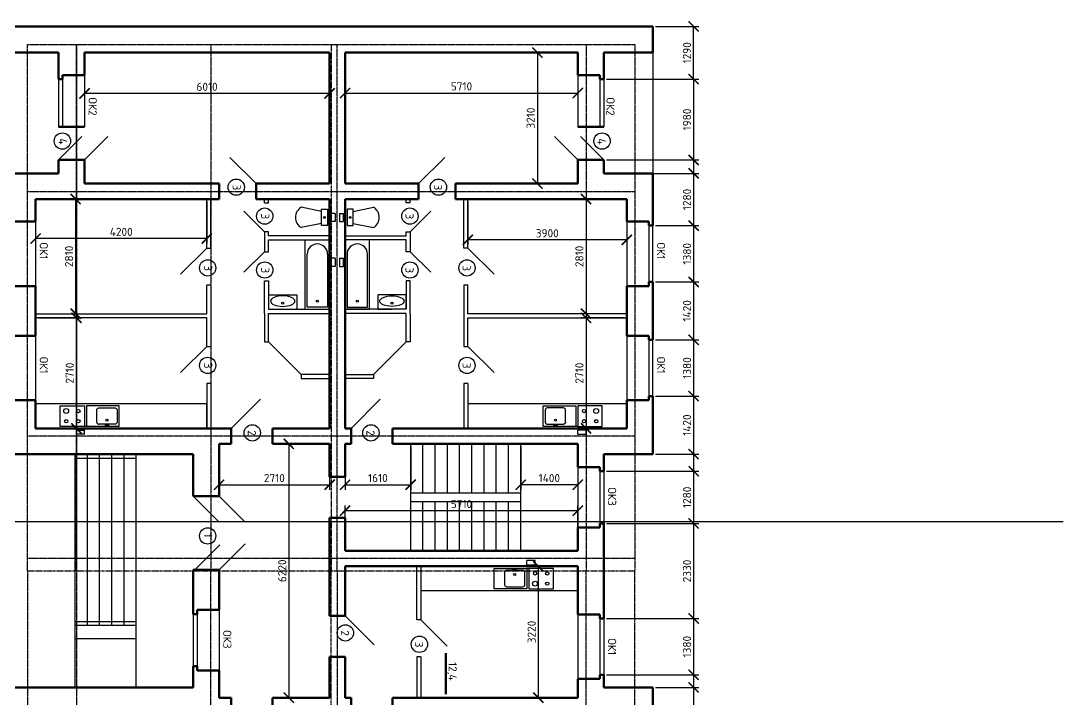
# Model space of a CAD drawing. Header units: millimetres. Extents: x -273369 to 399464, y -35443 to 194245.
# Drawn here: x 10487 to 36053, y 152311 to 168935 of the extents above; entities that cross this region are included whole.
import ezdxf

# ---------------------------------------------------------------- set-up
doc = ezdxf.new("R2010")
doc.units = ezdxf.units.MM
doc.linetypes.add('осевая', pattern=[50.8, 31.75, -6.35, 6.35, -6.35])
doc.linetypes.add('осеваяX2', pattern=[101.6, 63.5, -12.7, 12.7, -12.7])
doc.styles.add('Курс2', font='isocpeur.ttf', dxfattribs={"height": 2.5})
doc.dimstyles.new('Линейный', dxfattribs={"dimscale": 0, "dimtxt": 2, "dimasz": 2.5, "dimexe": 1.25, "dimexo": 0.625, "dimtad": 1, "dimtxsty": 'Курс2', "dimblk": 'ARCHTICK', "dimcen": 2.5, "dimadec": 0, "dimazin": 0, "dimtfac": 1, "dimtmove": 0, "dimatfit": 3, "dimldrblk": 'ARCHTICK', "dimfxl": 1, "dimarcsym": 0})

# ---------------------------------------------------------------- blocks, each defined once
blk = doc.blocks.new('_ArchTick')
at = {"color": 0, "linetype": 'ByBlock', "lineweight": 60, "const_width": 0.15}
blk.add_lwpolyline([(-0.5, -0.5), (0.5, 0.5)], dxfattribs=at)
blk = doc.blocks.new('*D117')
at = {"color": 0, "lineweight": -2, "transparency": 16777216}
for p, q in [((26053, 168797), (27115, 168797)), ((26990, 167507), (26990, 168797)), ((24853, 167507), (27115, 167507))]:
    blk.add_line(p, q, dxfattribs=at)
at = {"layer": 'Defpoints', "color": 0, "transparency": 16777216}
for p in [(25990, 168797), (26990, 168797), (24790, 167507)]:
    blk.add_point(p, dxfattribs=at)
at = {"color": 0, "lineweight": -2, "transparency": 16777216, "xscale": 250, "yscale": 250, "zscale": 250}
for p, rotation in [((26990, 168797), 90), ((26990, 167507), 270)]:
    blk.add_blockref('_ArchTick', p, dxfattribs=dict(at, rotation=rotation))
at = {"color": 0, "transparency": 16777216, "insert": (26828, 168152), "char_height": 200, "attachment_point": 5, "rotation": 90, "style": 'Курс2'}
blk.add_mtext('1290', dxfattribs=at)
blk = doc.blocks.new('*D118')
at = {"color": 0, "lineweight": -2, "transparency": 16777216}
for p, q in [((24853, 167507), (27115, 167507)), ((26990, 167507), (26990, 165527)), ((24853, 165527), (27115, 165527))]:
    blk.add_line(p, q, dxfattribs=at)
at = {"layer": 'Defpoints', "color": 0, "transparency": 16777216}
for p in [(24790, 167507), (24790, 165527), (26990, 165527)]:
    blk.add_point(p, dxfattribs=at)
at = {"color": 0, "lineweight": -2, "transparency": 16777216, "xscale": 250, "yscale": 250, "zscale": 250}
for p, rotation in [((26990, 167507), 90), ((26990, 165527), 270)]:
    blk.add_blockref('_ArchTick', p, dxfattribs=dict(at, rotation=rotation))
at = {"color": 0, "transparency": 16777216, "insert": (26828, 166517), "char_height": 200, "attachment_point": 5, "rotation": 90, "style": 'Курс2'}
blk.add_mtext('1980', dxfattribs=at)
blk = doc.blocks.new('*D119')
at = {"color": 0, "lineweight": -2, "transparency": 16777216}
for p, q in [((24853, 165197), (27115, 165197)), ((26990, 165197), (26990, 163917)), ((26053, 163917), (27115, 163917))]:
    blk.add_line(p, q, dxfattribs=at)
at = {"layer": 'Defpoints', "color": 0, "transparency": 16777216}
for p in [(24790, 165197), (25990, 163917), (26990, 163917)]:
    blk.add_point(p, dxfattribs=at)
at = {"color": 0, "lineweight": -2, "transparency": 16777216, "xscale": 250, "yscale": 250, "zscale": 250}
for p, rotation in [((26990, 165197), 90), ((26990, 163917), 270)]:
    blk.add_blockref('_ArchTick', p, dxfattribs=dict(at, rotation=rotation))
at = {"color": 0, "transparency": 16777216, "insert": (26828, 164557), "char_height": 200, "attachment_point": 5, "rotation": 90, "style": 'Курс2'}
blk.add_mtext('1280', dxfattribs=at)
blk = doc.blocks.new('*D120')
at = {"color": 0, "lineweight": -2, "transparency": 16777216}
for p, q in [((26053, 163917), (27115, 163917)), ((26990, 163917), (26990, 162537)), ((26053, 162537), (27115, 162537))]:
    blk.add_line(p, q, dxfattribs=at)
at = {"layer": 'Defpoints', "color": 0, "transparency": 16777216}
for p in [(25990, 163917), (25990, 162537), (26990, 162537)]:
    blk.add_point(p, dxfattribs=at)
at = {"color": 0, "lineweight": -2, "transparency": 16777216, "xscale": 250, "yscale": 250, "zscale": 250}
for p, rotation in [((26990, 163917), 90), ((26990, 162537), 270)]:
    blk.add_blockref('_ArchTick', p, dxfattribs=dict(at, rotation=rotation))
at = {"color": 0, "transparency": 16777216, "insert": (26828, 163227), "char_height": 200, "attachment_point": 5, "rotation": 90, "style": 'Курс2'}
blk.add_mtext('1380', dxfattribs=at)
blk = doc.blocks.new('*D121')
at = {"color": 0, "lineweight": -2, "transparency": 16777216}
for p, q in [((26053, 162537), (27115, 162537)), ((26990, 162537), (26990, 161117)), ((26053, 161117), (27115, 161117))]:
    blk.add_line(p, q, dxfattribs=at)
at = {"layer": 'Defpoints', "color": 0, "transparency": 16777216}
for p in [(25990, 162537), (25990, 161117), (26990, 161117)]:
    blk.add_point(p, dxfattribs=at)
at = {"color": 0, "lineweight": -2, "transparency": 16777216, "xscale": 250, "yscale": 250, "zscale": 250}
for p, rotation in [((26990, 162537), 90), ((26990, 161117), 270)]:
    blk.add_blockref('_ArchTick', p, dxfattribs=dict(at, rotation=rotation))
at = {"color": 0, "transparency": 16777216, "insert": (26828, 161827), "char_height": 200, "attachment_point": 5, "rotation": 90, "style": 'Курс2'}
blk.add_mtext('1420', dxfattribs=at)
blk = doc.blocks.new('*D122')
at = {"color": 0, "lineweight": -2, "transparency": 16777216}
for p, q in [((26053, 161117), (27115, 161117)), ((26990, 161117), (26990, 159737)), ((26053, 159737), (27115, 159737))]:
    blk.add_line(p, q, dxfattribs=at)
at = {"layer": 'Defpoints', "color": 0, "transparency": 16777216}
for p in [(25990, 161117), (25990, 159737), (26990, 159737)]:
    blk.add_point(p, dxfattribs=at)
at = {"color": 0, "lineweight": -2, "transparency": 16777216, "xscale": 250, "yscale": 250, "zscale": 250}
for p, rotation in [((26990, 161117), 90), ((26990, 159737), 270)]:
    blk.add_blockref('_ArchTick', p, dxfattribs=dict(at, rotation=rotation))
at = {"color": 0, "transparency": 16777216, "insert": (26828, 160427), "char_height": 200, "attachment_point": 5, "rotation": 90, "style": 'Курс2'}
blk.add_mtext('1380', dxfattribs=at)
blk = doc.blocks.new('*D123')
at = {"color": 0, "lineweight": -2, "transparency": 16777216}
for p, q in [((26053, 159737), (27115, 159737)), ((26990, 159737), (26990, 158317)), ((26053, 158317), (27115, 158317))]:
    blk.add_line(p, q, dxfattribs=at)
at = {"layer": 'Defpoints', "color": 0, "transparency": 16777216}
for p in [(25990, 159737), (25990, 158317), (26990, 158317)]:
    blk.add_point(p, dxfattribs=at)
at = {"color": 0, "lineweight": -2, "transparency": 16777216, "xscale": 250, "yscale": 250, "zscale": 250}
for p, rotation in [((26990, 159737), 90), ((26990, 158317), 270)]:
    blk.add_blockref('_ArchTick', p, dxfattribs=dict(at, rotation=rotation))
at = {"color": 0, "transparency": 16777216, "insert": (26828, 159027), "char_height": 200, "attachment_point": 5, "rotation": 90, "style": 'Курс2'}
blk.add_mtext('1420', dxfattribs=at)
blk = doc.blocks.new('*D124')
at = {"color": 0, "lineweight": -2, "transparency": 16777216}
for p, q in [((24853, 157897), (27115, 157897)), ((26990, 157897), (26990, 156617)), ((24853, 156617), (27115, 156617))]:
    blk.add_line(p, q, dxfattribs=at)
at = {"layer": 'Defpoints', "color": 0, "transparency": 16777216}
for p in [(24790, 157897), (24790, 156617), (26990, 156617)]:
    blk.add_point(p, dxfattribs=at)
at = {"color": 0, "lineweight": -2, "transparency": 16777216, "xscale": 250, "yscale": 250, "zscale": 250}
for p, rotation in [((26990, 157897), 90), ((26990, 156617), 270)]:
    blk.add_blockref('_ArchTick', p, dxfattribs=dict(at, rotation=rotation))
at = {"color": 0, "transparency": 16777216, "insert": (26828, 157257), "char_height": 200, "attachment_point": 5, "rotation": 90, "style": 'Курс2'}
blk.add_mtext('1280', dxfattribs=at)
blk = doc.blocks.new('*D125')
at = {"color": 0, "lineweight": -2, "transparency": 16777216}
for p, q in [((24853, 156617), (27115, 156617)), ((26990, 156617), (26990, 154287)), ((24853, 154287), (27115, 154287))]:
    blk.add_line(p, q, dxfattribs=at)
at = {"layer": 'Defpoints', "color": 0, "transparency": 16777216}
for p in [(24790, 156617), (24790, 154287), (26990, 154287)]:
    blk.add_point(p, dxfattribs=at)
at = {"color": 0, "lineweight": -2, "transparency": 16777216, "xscale": 250, "yscale": 250, "zscale": 250}
for p, rotation in [((26990, 156617), 90), ((26990, 154287), 270)]:
    blk.add_blockref('_ArchTick', p, dxfattribs=dict(at, rotation=rotation))
at = {"color": 0, "transparency": 16777216, "insert": (26828, 155452), "char_height": 200, "attachment_point": 5, "rotation": 90, "style": 'Курс2'}
blk.add_mtext('2330', dxfattribs=at)
blk = doc.blocks.new('*D126')
at = {"color": 0, "lineweight": -2, "transparency": 16777216}
for p, q in [((24853, 154287), (27115, 154287)), ((26990, 154287), (26990, 152907)), ((24853, 152907), (27115, 152907))]:
    blk.add_line(p, q, dxfattribs=at)
at = {"layer": 'Defpoints', "color": 0, "transparency": 16777216}
for p in [(24790, 154287), (24790, 152907), (26990, 152907)]:
    blk.add_point(p, dxfattribs=at)
at = {"color": 0, "lineweight": -2, "transparency": 16777216, "xscale": 250, "yscale": 250, "zscale": 250}
for p, rotation in [((26990, 154287), 90), ((26990, 152907), 270)]:
    blk.add_blockref('_ArchTick', p, dxfattribs=dict(at, rotation=rotation))
at = {"color": 0, "transparency": 16777216, "insert": (26828, 153597), "char_height": 200, "attachment_point": 5, "rotation": 90, "style": 'Курс2'}
blk.add_mtext('1380', dxfattribs=at)
blk = doc.blocks.new('*D127')
at = {"color": 0, "lineweight": -2, "transparency": 16777216}
for p, q in [((26053, 152597), (27115, 152597)), ((26990, 152597), (26990, 151177)), ((26053, 151177), (27115, 151177))]:
    blk.add_line(p, q, dxfattribs=at)
at = {"layer": 'Defpoints', "color": 0, "transparency": 16777216}
for p in [(25990, 152597), (25990, 151177), (26990, 151177)]:
    blk.add_point(p, dxfattribs=at)
at = {"color": 0, "lineweight": -2, "transparency": 16777216, "xscale": 250, "yscale": 250, "zscale": 250}
for p, rotation in [((26990, 152597), 90), ((26990, 151177), 270)]:
    blk.add_blockref('_ArchTick', p, dxfattribs=dict(at, rotation=rotation))
at = {"color": 0, "transparency": 16777216, "insert": (26828, 151887), "char_height": 200, "attachment_point": 5, "rotation": 90, "style": 'Курс2'}
blk.add_mtext('1420', dxfattribs=at)
blk = doc.blocks.new('*D134')
at = {"color": 0, "lineweight": -2, "transparency": 16777216}
for p, q in [((24088, 155567), (23054, 155567)), ((23179, 155567), (23179, 152347)), ((24088, 152347), (23054, 152347))]:
    blk.add_line(p, q, dxfattribs=at)
at = {"layer": 'Defpoints', "color": 0, "transparency": 16777216}
for p in [(24150, 155567), (23179, 152347), (24150, 152347)]:
    blk.add_point(p, dxfattribs=at)
at = {"color": 0, "lineweight": -2, "transparency": 16777216, "xscale": 250, "yscale": 250, "zscale": 250}
for p, rotation in [((23179, 155567), 90), ((23179, 152347), 270)]:
    blk.add_blockref('_ArchTick', p, dxfattribs=dict(at, rotation=rotation))
at = {"color": 0, "transparency": 16777216, "insert": (23016, 153957), "char_height": 200, "attachment_point": 5, "rotation": 90, "style": 'Курс2'}
blk.add_mtext('3220', dxfattribs=at)
blk = doc.blocks.new('*D135')
at = {"color": 0, "lineweight": -2, "transparency": 16777216}
for p, q in [((12050, 168094), (12050, 167032)), ((18060, 168094), (18060, 167032)), ((18060, 167157), (12050, 167157))]:
    blk.add_line(p, q, dxfattribs=at)
at = {"layer": 'Defpoints', "color": 0, "transparency": 16777216}
for p in [(12050, 168157), (18060, 168157), (12050, 167157)]:
    blk.add_point(p, dxfattribs=at)
at = {"color": 0, "lineweight": -2, "transparency": 16777216, "xscale": 250, "yscale": 250, "zscale": 250, "rotation": 180}
blk.add_blockref('_ArchTick', (12050, 167157), dxfattribs=at)
at = {"color": 0, "lineweight": -2, "transparency": 16777216, "xscale": 250, "yscale": 250, "zscale": 250}
blk.add_blockref('_ArchTick', (18060, 167157), dxfattribs=at)
at = {"color": 0, "transparency": 16777216, "insert": (15055, 167319), "char_height": 200, "attachment_point": 5, "style": 'Курс2'}
blk.add_mtext('6010', dxfattribs=at)
blk = doc.blocks.new('*D136')
at = {"color": 0, "lineweight": -2, "transparency": 16777216}
for p, q in [((18440, 168094), (18440, 167041)), ((24150, 168094), (24150, 167041)), ((18440, 167166), (24150, 167166))]:
    blk.add_line(p, q, dxfattribs=at)
at = {"layer": 'Defpoints', "color": 0, "transparency": 16777216}
for p in [(18440, 168157), (24150, 168157), (24150, 167166)]:
    blk.add_point(p, dxfattribs=at)
at = {"color": 0, "lineweight": -2, "transparency": 16777216, "xscale": 250, "yscale": 250, "zscale": 250, "rotation": 180}
blk.add_blockref('_ArchTick', (18440, 167166), dxfattribs=at)
at = {"color": 0, "lineweight": -2, "transparency": 16777216, "xscale": 250, "yscale": 250, "zscale": 250}
blk.add_blockref('_ArchTick', (24150, 167166), dxfattribs=at)
at = {"color": 0, "transparency": 16777216, "insert": (21295, 167329), "char_height": 200, "attachment_point": 5, "style": 'Курс2'}
blk.add_mtext('5710', dxfattribs=at)
blk = doc.blocks.new('*D137')
at = {"color": 0, "lineweight": -2, "transparency": 16777216}
for p, q in [((24088, 168157), (23032, 168157)), ((23157, 168157), (23157, 164947)), ((24088, 164947), (23032, 164947))]:
    blk.add_line(p, q, dxfattribs=at)
at = {"layer": 'Defpoints', "color": 0, "transparency": 16777216}
for p in [(24150, 168157), (23157, 164947), (24150, 164947)]:
    blk.add_point(p, dxfattribs=at)
at = {"color": 0, "lineweight": -2, "transparency": 16777216, "xscale": 250, "yscale": 250, "zscale": 250}
for p, rotation in [((23157, 168157), 90), ((23157, 164947), 270)]:
    blk.add_blockref('_ArchTick', p, dxfattribs=dict(at, rotation=rotation))
at = {"color": 0, "transparency": 16777216, "insert": (22994, 166552), "char_height": 200, "attachment_point": 5, "rotation": 90, "style": 'Курс2'}
blk.add_mtext('3210', dxfattribs=at)
blk = doc.blocks.new('*D138')
at = {"color": 0, "lineweight": -2, "transparency": 16777216}
for p, q in [((25288, 164567), (24225, 164567)), ((24350, 164567), (24350, 161757)), ((25288, 161757), (24225, 161757))]:
    blk.add_line(p, q, dxfattribs=at)
at = {"layer": 'Defpoints', "color": 0, "transparency": 16777216}
for p in [(25350, 164567), (24350, 161757), (25350, 161757)]:
    blk.add_point(p, dxfattribs=at)
at = {"color": 0, "lineweight": -2, "transparency": 16777216, "xscale": 250, "yscale": 250, "zscale": 250}
for p, rotation in [((24350, 164567), 90), ((24350, 161757), 270)]:
    blk.add_blockref('_ArchTick', p, dxfattribs=dict(at, rotation=rotation))
at = {"color": 0, "transparency": 16777216, "insert": (24188, 163162), "char_height": 200, "attachment_point": 5, "rotation": 90, "style": 'Курс2'}
blk.add_mtext('2810', dxfattribs=at)
blk = doc.blocks.new('*D139')
at = {"color": 0, "lineweight": -2, "transparency": 16777216}
for p, q in [((25288, 161657), (24225, 161657)), ((24350, 161657), (24350, 158947)), ((25288, 158947), (24225, 158947))]:
    blk.add_line(p, q, dxfattribs=at)
at = {"layer": 'Defpoints', "color": 0, "transparency": 16777216}
for p in [(25350, 161657), (24350, 158947), (25350, 158947)]:
    blk.add_point(p, dxfattribs=at)
at = {"color": 0, "lineweight": -2, "transparency": 16777216, "xscale": 250, "yscale": 250, "zscale": 250}
for p, rotation in [((24350, 161657), 90), ((24350, 158947), 270)]:
    blk.add_blockref('_ArchTick', p, dxfattribs=dict(at, rotation=rotation))
at = {"color": 0, "transparency": 16777216, "insert": (24188, 160302), "char_height": 200, "attachment_point": 5, "rotation": 90, "style": 'Курс2'}
blk.add_mtext('2710', dxfattribs=at)
blk = doc.blocks.new('*D140')
at = {"color": 0, "lineweight": -2, "transparency": 16777216}
for p, q in [((10850, 164504), (10850, 163475)), ((15050, 164504), (15050, 163475)), ((15050, 163600), (10850, 163600))]:
    blk.add_line(p, q, dxfattribs=at)
at = {"layer": 'Defpoints', "color": 0, "transparency": 16777216}
for p in [(10850, 164567), (15050, 164567), (10850, 163600)]:
    blk.add_point(p, dxfattribs=at)
at = {"color": 0, "lineweight": -2, "transparency": 16777216, "xscale": 250, "yscale": 250, "zscale": 250, "rotation": 180}
blk.add_blockref('_ArchTick', (10850, 163600), dxfattribs=at)
at = {"color": 0, "lineweight": -2, "transparency": 16777216, "xscale": 250, "yscale": 250, "zscale": 250}
blk.add_blockref('_ArchTick', (15050, 163600), dxfattribs=at)
at = {"color": 0, "transparency": 16777216, "insert": (12950, 163763), "char_height": 200, "attachment_point": 5, "style": 'Курс2'}
blk.add_mtext('4200', dxfattribs=at)
blk = doc.blocks.new('*D141')
at = {"color": 0, "lineweight": -2, "transparency": 16777216}
for p, q in [((10913, 164567), (11957, 164567)), ((11832, 164567), (11832, 161757)), ((10913, 161757), (11957, 161757))]:
    blk.add_line(p, q, dxfattribs=at)
at = {"layer": 'Defpoints', "color": 0, "transparency": 16777216}
for p in [(10850, 164567), (10850, 161757), (11832, 161757)]:
    blk.add_point(p, dxfattribs=at)
at = {"color": 0, "lineweight": -2, "transparency": 16777216, "xscale": 250, "yscale": 250, "zscale": 250}
for p, rotation in [((11832, 164567), 90), ((11832, 161757), 270)]:
    blk.add_blockref('_ArchTick', p, dxfattribs=dict(at, rotation=rotation))
at = {"color": 0, "transparency": 16777216, "insert": (11670, 163162), "char_height": 200, "attachment_point": 5, "rotation": 90, "style": 'Курс2'}
blk.add_mtext('2810', dxfattribs=at)
blk = doc.blocks.new('*D142')
at = {"color": 0, "lineweight": -2, "transparency": 16777216}
for p, q in [((10913, 161657), (11975, 161657)), ((11850, 161657), (11850, 158947)), ((10913, 158947), (11975, 158947))]:
    blk.add_line(p, q, dxfattribs=at)
at = {"layer": 'Defpoints', "color": 0, "transparency": 16777216}
for p in [(10850, 161657), (10850, 158947), (11850, 158947)]:
    blk.add_point(p, dxfattribs=at)
at = {"color": 0, "lineweight": -2, "transparency": 16777216, "xscale": 250, "yscale": 250, "zscale": 250}
for p, rotation in [((11850, 161657), 90), ((11850, 158947), 270)]:
    blk.add_blockref('_ArchTick', p, dxfattribs=dict(at, rotation=rotation))
at = {"color": 0, "transparency": 16777216, "insert": (11687, 160302), "char_height": 200, "attachment_point": 5, "rotation": 90, "style": 'Курс2'}
blk.add_mtext('2710', dxfattribs=at)
blk = doc.blocks.new('*D143')
at = {"color": 0, "lineweight": -2, "transparency": 16777216}
for p, q in [((15350, 158504), (15350, 157442)), ((18060, 158504), (18060, 157442)), ((15350, 157567), (18060, 157567))]:
    blk.add_line(p, q, dxfattribs=at)
at = {"layer": 'Defpoints', "color": 0, "transparency": 16777216}
for p in [(15350, 158567), (18060, 158567), (18060, 157567)]:
    blk.add_point(p, dxfattribs=at)
at = {"color": 0, "lineweight": -2, "transparency": 16777216, "xscale": 250, "yscale": 250, "zscale": 250, "rotation": 180}
blk.add_blockref('_ArchTick', (15350, 157567), dxfattribs=at)
at = {"color": 0, "lineweight": -2, "transparency": 16777216, "xscale": 250, "yscale": 250, "zscale": 250}
blk.add_blockref('_ArchTick', (18060, 157567), dxfattribs=at)
at = {"color": 0, "transparency": 16777216, "insert": (16705, 157729), "char_height": 200, "attachment_point": 5, "style": 'Курс2'}
blk.add_mtext('2710', dxfattribs=at)
blk = doc.blocks.new('*D144')
at = {"color": 0, "lineweight": -2, "transparency": 16777216}
for p, q in [((18440, 158504), (18440, 157442)), ((20050, 158504), (20050, 157442)), ((18440, 157567), (20050, 157567))]:
    blk.add_line(p, q, dxfattribs=at)
at = {"layer": 'Defpoints', "color": 0, "transparency": 16777216}
for p in [(18440, 158567), (20050, 158567), (20050, 157567)]:
    blk.add_point(p, dxfattribs=at)
at = {"color": 0, "lineweight": -2, "transparency": 16777216, "xscale": 250, "yscale": 250, "zscale": 250, "rotation": 180}
blk.add_blockref('_ArchTick', (18440, 157567), dxfattribs=at)
at = {"color": 0, "lineweight": -2, "transparency": 16777216, "xscale": 250, "yscale": 250, "zscale": 250}
blk.add_blockref('_ArchTick', (20050, 157567), dxfattribs=at)
at = {"color": 0, "transparency": 16777216, "insert": (19245, 157729), "char_height": 200, "attachment_point": 5, "style": 'Курс2'}
blk.add_mtext('1610', dxfattribs=at)
blk = doc.blocks.new('*D145')
at = {"color": 0, "lineweight": -2, "transparency": 16777216}
for p, q in [((22750, 158504), (22750, 157442)), ((24150, 158504), (24150, 157442)), ((24150, 157567), (22750, 157567))]:
    blk.add_line(p, q, dxfattribs=at)
at = {"layer": 'Defpoints', "color": 0, "transparency": 16777216}
for p in [(22750, 158567), (24150, 158567), (22750, 157567)]:
    blk.add_point(p, dxfattribs=at)
at = {"color": 0, "lineweight": -2, "transparency": 16777216, "xscale": 250, "yscale": 250, "zscale": 250, "rotation": 180}
blk.add_blockref('_ArchTick', (22750, 157567), dxfattribs=at)
at = {"color": 0, "lineweight": -2, "transparency": 16777216, "xscale": 250, "yscale": 250, "zscale": 250}
blk.add_blockref('_ArchTick', (24150, 157567), dxfattribs=at)
at = {"color": 0, "transparency": 16777216, "insert": (23450, 157729), "char_height": 200, "attachment_point": 5, "style": 'Курс2'}
blk.add_mtext('1400', dxfattribs=at)
blk = doc.blocks.new('*D146')
at = {"color": 0, "lineweight": -2, "transparency": 16777216}
for p, q in [((18440, 156009), (18440, 157055)), ((24150, 156009), (24150, 157055)), ((24150, 156930), (18440, 156930))]:
    blk.add_line(p, q, dxfattribs=at)
at = {"layer": 'Defpoints', "color": 0, "transparency": 16777216}
for p in [(18440, 156930), (18440, 155947), (24150, 155947)]:
    blk.add_point(p, dxfattribs=at)
at = {"color": 0, "lineweight": -2, "transparency": 16777216, "xscale": 250, "yscale": 250, "zscale": 250, "rotation": 180}
blk.add_blockref('_ArchTick', (18440, 156930), dxfattribs=at)
at = {"color": 0, "lineweight": -2, "transparency": 16777216, "xscale": 250, "yscale": 250, "zscale": 250}
blk.add_blockref('_ArchTick', (24150, 156930), dxfattribs=at)
at = {"color": 0, "transparency": 16777216, "insert": (21295, 157092), "char_height": 200, "attachment_point": 5, "style": 'Курс2'}
blk.add_mtext('5710', dxfattribs=at)
blk = doc.blocks.new('*D147')
at = {"color": 0, "lineweight": -2, "transparency": 16777216}
for p, q in [((21450, 164504), (21450, 163442)), ((25350, 164504), (25350, 163442)), ((25350, 163567), (21450, 163567))]:
    blk.add_line(p, q, dxfattribs=at)
at = {"layer": 'Defpoints', "color": 0, "transparency": 16777216}
for p in [(21450, 164567), (25350, 164567), (21450, 163567)]:
    blk.add_point(p, dxfattribs=at)
at = {"color": 0, "lineweight": -2, "transparency": 16777216, "xscale": 250, "yscale": 250, "zscale": 250, "rotation": 180}
blk.add_blockref('_ArchTick', (21450, 163567), dxfattribs=at)
at = {"color": 0, "lineweight": -2, "transparency": 16777216, "xscale": 250, "yscale": 250, "zscale": 250}
blk.add_blockref('_ArchTick', (25350, 163567), dxfattribs=at)
at = {"color": 0, "transparency": 16777216, "insert": (23400, 163729), "char_height": 200, "attachment_point": 5, "style": 'Курс2'}
blk.add_mtext('3900', dxfattribs=at)
blk = doc.blocks.new('*D148')
at = {"color": 0, "lineweight": -2, "transparency": 16777216}
for p, q in [((17998, 158567), (16935, 158567)), ((17060, 158567), (17060, 152347)), ((17998, 152347), (16935, 152347))]:
    blk.add_line(p, q, dxfattribs=at)
at = {"layer": 'Defpoints', "color": 0, "transparency": 16777216}
for p in [(18060, 158567), (17060, 152347), (18060, 152347)]:
    blk.add_point(p, dxfattribs=at)
at = {"color": 0, "lineweight": -2, "transparency": 16777216, "xscale": 250, "yscale": 250, "zscale": 250}
for p, rotation in [((17060, 158567), 90), ((17060, 152347), 270)]:
    blk.add_blockref('_ArchTick', p, dxfattribs=dict(at, rotation=rotation))
at = {"color": 0, "transparency": 16777216, "insert": (16898, 155457), "char_height": 200, "attachment_point": 5, "rotation": 90, "style": 'Курс2'}
blk.add_mtext('6220', dxfattribs=at)

msp = doc.modelspace()

# ---------------------------------------------------------------- linework, layer by layer
at = {"lineweight": 60}
for p, q in [((25990.178, 168796.594), (10210.178, 168796.594)), ((25990.178, 168796.594), (25990.178, 168156.594)), ((10210.178, 168156.594), (11410.178, 168156.594)), ((11410.178, 168156.594), (11410.178, 167506.594)), ((18060.178, 168156.594), (12050.178, 168156.594)), ((12050.178, 168156.594), (12050.178, 167606.594)), ((18060.178, 168156.594), (18060.178, 164946.594)), ((24150.178, 168156.594), (18440.178, 168156.594)), ((18440.178, 168156.594), (18440.178, 164946.594)), ((24150.178, 168156.594), (24150.178, 167606.594)), ((25990.178, 168156.594), (24790.178, 168156.594)), ((24790.178, 168156.594), (24790.178, 167506.594)), ((11410.178, 167506.594), (11510.178, 167506.594)), ((11510.178, 167506.594), (11510.178, 167606.594)), ((11510.178, 167606.594), (12050.178, 167606.594)), ((24690.178, 167606.594), (24150.178, 167606.594)), ((24690.178, 167506.594), (24690.178, 167606.594)), ((24790.178, 167506.594), (24690.178, 167506.594)), ((11410.178, 166336.594), (12050.178, 166336.594)), ((24790.178, 166336.594), (24150.178, 166336.594)), ((11410.178, 165526.594), (11410.178, 165196.594)), ((11410.178, 165526.594), (12050.178, 165526.594)), ((12050.178, 165526.594), (12050.178, 164946.594)), ((24150.178, 165526.594), (24150.178, 164946.594)), ((24790.178, 165526.594), (24150.178, 165526.594)), ((24790.178, 165526.594), (24790.178, 165196.594)), ((10210.178, 165196.594), (11410.178, 165196.594)), ((25990.178, 165196.594), (24790.178, 165196.594)), ((25990.178, 165196.594), (25990.178, 163916.594)), ((15350.178, 164946.594), (12050.178, 164946.594)), ((15350.178, 164566.594), (15350.178, 164946.594)), ((18060.178, 164946.594), (16260.178, 164946.594)), ((16260.178, 164566.594), (16260.178, 164946.594)), ((20240.178, 164946.594), (18440.178, 164946.594)), ((20240.178, 164566.594), (20240.178, 164946.594)), ((24150.178, 164946.594), (21150.178, 164946.594)), ((21150.178, 164566.594), (21150.178, 164946.594)), ((15350.178, 164566.594), (10850.178, 164566.594)), ((10850.178, 164016.594), (10850.178, 164566.594)), ((18060.178, 164566.594), (16260.178, 164566.594)), ((18060.178, 164566.594), (18060.178, 158946.594)), ((20240.178, 164566.594), (18440.178, 164566.594)), ((18440.178, 164566.594), (18440.178, 158946.594)), ((25350.178, 164566.594), (21150.178, 164566.594)), ((25350.178, 164016.594), (25350.178, 164566.594)), ((10310.178, 164016.594), (10850.178, 164016.594)), ((25890.178, 164016.594), (25350.178, 164016.594)), ((25890.178, 163916.594), (25890.178, 164016.594)), ((25990.178, 163916.594), (25890.178, 163916.594)), ((10310.178, 162436.594), (10850.178, 162436.594)), ((10850.178, 162436.594), (10850.178, 161216.594)), ((25890.178, 162436.594), (25350.178, 162436.594)), ((25350.178, 162436.594), (25350.178, 161216.594)), ((25990.178, 162536.594), (25890.178, 162536.594)), ((25890.178, 162536.594), (25890.178, 162436.594)), ((25990.178, 161116.594), (25990.178, 162536.594)), ((10850.178, 161216.594), (10310.178, 161216.594)), ((25350.178, 161216.594), (25890.178, 161216.594)), ((25890.178, 161216.594), (25890.178, 161116.594)), ((25890.178, 161116.594), (25990.178, 161116.594)), ((10310.178, 159636.594), (10850.178, 159636.594)), ((10850.178, 159636.594), (10850.178, 158946.594)), ((25890.178, 159636.594), (25350.178, 159636.594)), ((25350.178, 159636.594), (25350.178, 158946.594)), ((25990.178, 159736.594), (25890.178, 159736.594)), ((25890.178, 159736.594), (25890.178, 159636.594)), ((25990.178, 158316.594), (25990.178, 159736.594)), ((15650.178, 158946.594), (10850.178, 158946.594)), ((15650.178, 158566.594), (15650.178, 158946.594)), ((16660.178, 158946.594), (16660.178, 158566.594)), ((16660.178, 158946.594), (18060.178, 158946.594)), ((18590.178, 158946.594), (18440.178, 158946.594)), ((18590.178, 158946.594), (18590.178, 158566.594)), ((25350.178, 158946.594), (19600.178, 158946.594)), ((19600.178, 158946.594), (19600.178, 158566.594)), ((15350.178, 158566.594), (15650.178, 158566.594)), ((15350.178, 157286.594), (15350.178, 158566.594)), ((16660.178, 158566.594), (18060.178, 158566.594)), ((18060.178, 158566.594), (18060.178, 157756.594)), ((18590.178, 158566.594), (18440.178, 158566.594)), ((18440.178, 158566.594), (18440.178, 157756.594)), ((24150.178, 158566.594), (19600.178, 158566.594)), ((24150.178, 158566.594), (24150.178, 157996.594)), ((24150.178, 158566.594), (24150.178, 157996.594)), ((14710.178, 158316.594), (10210.178, 158316.594)), ((14710.178, 158316.594), (14710.178, 157286.594)), ((25990.178, 158316.594), (24790.178, 158316.594)), ((24790.178, 158316.594), (24790.178, 157896.594)), ((18440.178, 157756.594), (18060.178, 157756.594)), ((24150.178, 157996.594), (24690.178, 157996.594)), ((24690.178, 157996.594), (24690.178, 157896.594)), ((24690.178, 157896.594), (24790.178, 157896.594)), ((14710.178, 157286.594), (15350.178, 157286.594)), ((18440.178, 156756.594), (18060.178, 156756.594)), ((18060.178, 154356.594), (18060.178, 156756.594)), ((18440.178, 155946.594), (18440.178, 156756.594)), ((24150.178, 155946.594), (24150.178, 156516.594)), ((24150.178, 156516.594), (24690.178, 156516.594)), ((24690.178, 156516.594), (24690.178, 156616.594)), ((24690.178, 156616.594), (24790.178, 156616.594)), ((24790.178, 156616.594), (24790.178, 154286.594)), ((24150.178, 155946.594), (18440.178, 155946.594)), ((14710.178, 155476.594), (15350.178, 155476.594)), ((14710.178, 154396.594), (14710.178, 155476.594)), ((15350.178, 155476.594), (15350.178, 154496.594)), ((24150.178, 155566.594), (18440.178, 155566.594)), ((18440.178, 155566.594), (18440.178, 154356.594)), ((24150.178, 154386.594), (24150.178, 155566.594)), ((15350.178, 154496.594), (14810.178, 154496.594)), ((14810.178, 154496.594), (14810.178, 154396.594)), ((14810.178, 154396.594), (14710.178, 154396.594)), ((18440.178, 154356.594), (18060.178, 154356.594)), ((24690.178, 154386.594), (24150.178, 154386.594)), ((24690.178, 154286.594), (24690.178, 154386.594)), ((24790.178, 154286.594), (24690.178, 154286.594)), ((20912.482, 153435.625), (20912.482, 152435.625)), ((18440.178, 153346.594), (18060.178, 153346.594)), ((18060.178, 153346.594), (18060.178, 152346.594)), ((18440.178, 152346.594), (18440.178, 153346.594)), ((14710.178, 153116.594), (14810.178, 153116.594)), ((14710.178, 153116.594), (14710.178, 152596.594)), ((14810.178, 153116.594), (14810.178, 153016.594)), ((14810.178, 153016.594), (15350.178, 153016.594)), ((15350.178, 153016.594), (15350.178, 152346.594)), ((24790.178, 152906.594), (24690.178, 152906.594)), ((24690.178, 152906.594), (24690.178, 152806.594)), ((24790.178, 152906.594), (24790.178, 152596.594)), ((24690.178, 152806.594), (24150.178, 152806.594)), ((24150.178, 152806.594), (24150.178, 152346.594)), ((14710.178, 152596.594), (10210.178, 152596.594)), ((25990.178, 152596.594), (24790.178, 152596.594)), ((25990.178, 152596.594), (25990.178, 151176.594)), ((15350.178, 152346.594), (15650.178, 152346.594)), ((15650.178, 152346.594), (15650.178, 151966.594)), ((16660.178, 151966.594), (16660.178, 152346.594)), ((16660.178, 152346.594), (18060.178, 152346.594)), ((18590.178, 152346.594), (18440.178, 152346.594)), ((18590.178, 151966.594), (18590.178, 152346.594)), ((24150.178, 152346.594), (19600.178, 152346.594)), ((19600.178, 152346.594), (19600.178, 151966.594))]:
    msp.add_line(p, q, dxfattribs=at)
at = {"color": 116, "linetype": 'осевая', "true_color": 0x136734}
for p, q in [((10650.178, 168356.594), (25550.178, 168356.594)), ((10650.178, 164756.594), (25550.178, 164756.594)), ((25550.178, 158756.594), (10650.178, 158756.594)), ((25550.178, 155756.594), (10650.178, 155756.594))]:
    msp.add_line(p, q, dxfattribs=at)
at = {"color": 217, "linetype": 'осевая', "true_color": 0x93278f}
for p, q in [((10650.178, 155456.594), (10650.178, 168356.594)), ((11850.178, 155456.594), (11850.178, 168356.594)), ((11850.178, 168356.594), (11850.178, 155456.594)), ((15150.178, 168356.594), (15150.178, 155456.594)), ((18250.178, 155456.594), (18250.178, 168356.594)), ((24350.178, 168356.594), (24350.178, 155456.594)), ((25550.178, 168356.594), (25550.178, 155456.594)), ((10650.178, 155456.594), (10650.178, 142556.594)), ((11850.178, 155456.594), (11850.178, 142556.594)), ((15150.178, 142556.594), (15150.178, 155456.594)), ((18250.178, 155456.594), (18250.178, 142556.594)), ((24350.178, 142556.594), (24350.178, 155456.594)), ((25550.178, 142556.594), (25550.178, 155456.594))]:
    msp.add_line(p, q, dxfattribs=at)
at = {"color": 242, "linetype": 'осеваяX2', "true_color": 0xcd2027}
for p, q in [((18100.178, 168356.594), (18100.178, 155456.594)), ((10650.178, 155456.594), (25550.178, 155456.594)), ((18100.178, 142556.594), (18100.178, 155456.594))]:
    msp.add_line(p, q, dxfattribs=at)
for p, q in [((25990.178, 168156.594), (25990.178, 165196.594)), ((11410.178, 167506.594), (11410.178, 166336.594)), ((11510.178, 167506.594), (11510.178, 166336.594)), ((12050.178, 167606.594), (12050.178, 166336.594)), ((24150.178, 167606.594), (24150.178, 166336.594)), ((24690.178, 167506.594), (24690.178, 166336.594)), ((24790.178, 167506.594), (24790.178, 166336.594)), ((11410.178, 165526.594), (11982.934, 166099.35)), ((12622.934, 166099.35), (12050.178, 165526.594)), ((23577.421, 166099.35), (24150.178, 165526.594)), ((24790.178, 165526.594), (24217.421, 166099.35)), ((16260.178, 164946.594), (15616.711, 165590.061)), ((20240.178, 164946.594), (20883.645, 165590.061)), ((26990.178, 165526.594), (26990.178, 165196.594)), ((15050.178, 163366.594), (15050.178, 164566.594)), ((15150.178, 163366.594), (15150.178, 164566.594)), ((16460.178, 164476.594), (16460.178, 164566.594)), ((16460.178, 164476.594), (16560.178, 164476.594)), ((16560.178, 164476.594), (16560.178, 164566.594)), ((18440.178, 164566.594), (18540.178, 164566.594)), ((19940.178, 164476.594), (19940.178, 164566.594)), ((20040.178, 164476.594), (19940.178, 164476.594)), ((20040.178, 164476.594), (20040.178, 164566.594)), ((21350.178, 163366.594), (21350.178, 164566.594)), ((21450.178, 163366.594), (21450.178, 164566.594)), ((16460.178, 163766.594), (15958.132, 164268.639)), ((17860.178, 164266.594), (17360.178, 164366.594)), ((17860.178, 163916.594), (17860.178, 164316.594)), ((17860.178, 164316.594), (18010.178, 164316.594)), ((18010.178, 164316.594), (18010.178, 163916.594)), ((18200.178, 164216.594), (18100.178, 164216.594)), ((18100.178, 164016.594), (18100.178, 164216.594)), ((18200.178, 164216.594), (18200.178, 164016.594)), ((18300.178, 164216.594), (18300.178, 164016.594)), ((18300.178, 164216.594), (18400.178, 164216.594)), ((18400.178, 164016.594), (18400.178, 164216.594)), ((18490.178, 164316.594), (18490.178, 163916.594)), ((18640.178, 164316.594), (18490.178, 164316.594)), ((18640.178, 164266.594), (19140.178, 164366.594)), ((18640.178, 163916.594), (18640.178, 164316.594)), ((18640.178, 164316.594), (18640.178, 164316.594)), ((20040.178, 163766.594), (20542.224, 164268.639)), ((10850.178, 164016.594), (10850.178, 162436.594)), ((17860.178, 163966.594), (17360.178, 163866.594)), ((18010.178, 163916.594), (17860.178, 163916.594)), ((18200.178, 164016.594), (18100.178, 164016.594)), ((18300.178, 164016.594), (18400.178, 164016.594)), ((18490.178, 163916.594), (18640.178, 163916.594)), ((18640.178, 163966.594), (19140.178, 163866.594)), ((25350.178, 164016.594), (25350.178, 162436.594)), ((25890.178, 163916.594), (25890.178, 162536.594)), ((25990.178, 162536.594), (25990.178, 163916.594)), ((16560.178, 163766.594), (16460.178, 163766.594)), ((16460.178, 163766.594), (16460.178, 163276.594)), ((16560.178, 163666.594), (16560.178, 163766.594)), ((18060.178, 163666.594), (16560.178, 163666.594)), ((18440.178, 163666.594), (19940.178, 163666.594)), ((19940.178, 163666.594), (19940.178, 163766.594)), ((19940.178, 163766.594), (20040.178, 163766.594)), ((20040.178, 163766.594), (20040.178, 163276.594)), ((14406.711, 162723.126), (15050.178, 163366.594)), ((15050.178, 163366.594), (15150.178, 163366.594)), ((16560.178, 163276.594), (16560.178, 163566.594)), ((16560.178, 163566.594), (18060.178, 163566.594)), ((17460.178, 161866.594), (17460.178, 163566.594)), ((19940.178, 163566.594), (18440.178, 163566.594)), ((19040.178, 161866.594), (19040.178, 163566.594)), ((19940.178, 163276.594), (19940.178, 163566.594)), ((21450.178, 163366.594), (21350.178, 163366.594)), ((22093.645, 162723.126), (21450.178, 163366.594)), ((15958.132, 162774.548), (16460.178, 163276.594)), ((16460.178, 163276.594), (16560.178, 163276.594)), ((17510.178, 161916.594), (17510.178, 163216.594)), ((18010.178, 163216.594), (18010.178, 161916.594)), ((18200.178, 163116.594), (18100.178, 163116.594)), ((18100.178, 162916.594), (18100.178, 163116.594)), ((18200.178, 163116.594), (18200.178, 162916.594)), ((18300.178, 163116.594), (18300.178, 162916.594)), ((18300.178, 163116.594), (18400.178, 163116.594)), ((18400.178, 162916.594), (18400.178, 163116.594)), ((18490.178, 163216.594), (18490.178, 161916.594)), ((18990.178, 161916.594), (18990.178, 163216.594)), ((20040.178, 163276.594), (19940.178, 163276.594)), ((20542.224, 162774.548), (20040.178, 163276.594)), ((18200.178, 162916.594), (18100.178, 162916.594)), ((18300.178, 162916.594), (18400.178, 162916.594)), ((15050.178, 161756.594), (15050.178, 162456.594)), ((15150.178, 162456.594), (15050.178, 162456.594)), ((15150.178, 162456.594), (15150.178, 161756.594)), ((16460.178, 161766.594), (16460.178, 162566.594)), ((16460.178, 162566.594), (16560.178, 162566.594)), ((16560.178, 162566.594), (16560.178, 161866.594)), ((20040.178, 162566.594), (19940.178, 162566.594)), ((19940.178, 162566.594), (19940.178, 161866.594)), ((20040.178, 161766.594), (20040.178, 162566.594)), ((21450.178, 162456.594), (21350.178, 162456.594)), ((21350.178, 162456.594), (21350.178, 161756.594)), ((21450.178, 161756.594), (21450.178, 162456.594)), ((16560.178, 162216.594), (17260.178, 162216.594)), ((17260.178, 162216.594), (17260.178, 161866.594)), ((19940.178, 162216.594), (19240.178, 162216.594)), ((19240.178, 162216.594), (19240.178, 161866.594)), ((19940.178, 161866.594), (19940.178, 162216.594)), ((16560.178, 161866.594), (18060.178, 161866.594)), ((18010.178, 161916.594), (17510.178, 161916.594)), ((18440.178, 161866.594), (18440.178, 161916.594)), ((19940.178, 161866.594), (18440.178, 161866.594)), ((18440.178, 161866.594), (19040.178, 161866.594)), ((18490.178, 161916.594), (18990.178, 161916.594)), ((19240.178, 161866.594), (19590.178, 161866.594)), ((10850.178, 161756.594), (15050.178, 161756.594)), ((15050.178, 161656.594), (10850.178, 161656.594)), ((15050.178, 160956.594), (15050.178, 161656.594)), ((15150.178, 161756.594), (15150.178, 160956.594)), ((16460.178, 161766.594), (16460.178, 161066.594)), ((16560.178, 161066.594), (16560.178, 161766.594)), ((16560.178, 161766.594), (18060.178, 161766.594)), ((19940.178, 161766.594), (18440.178, 161766.594)), ((19940.178, 161066.594), (19940.178, 161766.594)), ((20040.178, 161766.594), (20040.178, 161066.594)), ((21350.178, 161756.594), (21350.178, 160956.594)), ((25350.178, 161756.594), (21450.178, 161756.594)), ((21450.178, 161656.594), (25350.178, 161656.594)), ((21450.178, 160956.594), (21450.178, 161656.594)), ((10850.178, 161216.594), (10850.178, 159636.594)), ((16460.178, 161066.594), (16560.178, 161066.594)), ((17360.178, 160266.594), (16560.178, 161066.594)), ((19140.178, 160266.594), (19940.178, 161066.594)), ((20040.178, 161066.594), (19940.178, 161066.594)), ((25350.178, 161216.594), (25350.178, 159636.594)), ((25890.178, 161116.594), (25890.178, 159736.594)), ((25990.178, 159736.594), (25990.178, 161116.594)), ((14406.711, 160313.126), (15050.178, 160956.594)), ((15050.178, 160956.594), (15150.178, 160956.594)), ((21350.178, 160956.594), (21450.178, 160956.594)), ((21450.178, 160956.594), (22093.645, 160313.126)), ((15050.178, 160046.594), (15050.178, 158946.594)), ((15150.178, 160046.594), (15050.178, 160046.594)), ((15150.178, 160046.594), (15150.178, 158946.594)), ((18060.178, 160266.594), (17360.178, 160266.594)), ((17360.178, 160266.594), (17360.178, 160166.594)), ((17360.178, 160166.594), (18060.178, 160166.594)), ((18440.178, 160266.594), (19140.178, 160266.594)), ((19140.178, 160166.594), (18440.178, 160166.594)), ((19140.178, 160266.594), (19140.178, 160166.594)), ((21450.178, 160046.594), (21350.178, 160046.594)), ((21350.178, 160046.594), (21350.178, 158946.594)), ((21450.178, 160046.594), (21450.178, 158946.594)), ((15050.178, 159546.594), (10850.178, 159546.594)), ((15050.178, 158946.594), (15050.178, 159546.594)), ((15650.178, 158946.594), (16364.356, 159660.771)), ((18590.178, 158946.594), (19304.356, 159660.771)), ((25350.178, 159546.594), (21450.178, 159546.594)), ((25350.178, 159636.594), (25350.178, 159546.594)), ((11450.178, 158996.594), (11450.178, 159496.594)), ((11450.178, 159496.594), (12050.178, 159496.594)), ((12050.178, 159496.594), (12050.178, 158996.594)), ((12900.178, 159496.594), (12100.178, 159496.594)), ((12100.178, 159496.594), (12100.178, 158996.594)), ((12350.178, 159096.594), (12350.178, 159396.594)), ((12400.178, 159446.594), (12800.178, 159446.594)), ((12850.178, 159396.594), (12850.178, 159096.594)), ((12900.178, 158996.594), (12900.178, 159496.594)), ((23300.178, 158996.594), (23300.178, 159496.594)), ((23300.178, 159496.594), (24100.178, 159496.594)), ((23350.178, 159396.594), (23350.178, 159096.594)), ((23800.178, 159446.594), (23400.178, 159446.594)), ((23850.178, 159096.594), (23850.178, 159396.594)), ((24100.178, 159496.594), (24100.178, 158996.594)), ((24750.178, 159496.594), (24150.178, 159496.594)), ((24150.178, 159496.594), (24150.178, 158996.594)), ((24750.178, 158996.594), (24750.178, 159496.594)), ((12800.178, 159046.594), (12400.178, 159046.594)), ((12900.178, 158996.594), (12900.178, 159146.594)), ((23300.178, 158996.594), (23300.178, 159146.594)), ((23400.178, 159046.594), (23800.178, 159046.594)), ((12050.178, 158996.594), (11450.178, 158996.594)), ((11850.178, 158906.594), (12050.178, 158906.594)), ((11850.178, 158806.594), (11850.178, 158906.594)), ((12050.178, 158806.594), (11850.178, 158806.594)), ((12900.178, 158996.594), (12050.178, 158996.594)), ((12050.178, 158806.594), (12050.178, 158906.594)), ((24100.178, 158996.594), (23300.178, 158996.594)), ((24150.178, 158996.594), (24100.178, 158996.594)), ((24150.178, 158996.594), (24750.178, 158996.594)), ((24150.178, 158806.594), (24150.178, 158906.594)), ((24350.178, 158906.594), (24150.178, 158906.594)), ((24150.178, 158806.594), (24350.178, 158806.594)), ((24350.178, 158806.594), (24350.178, 158906.594)), ((20050.178, 155946.594), (20050.178, 158566.594)), ((20350.178, 157366.594), (20350.178, 158566.594)), ((20650.178, 157366.594), (20650.178, 158566.594)), ((20950.178, 157366.594), (20950.178, 158566.594)), ((21250.178, 157366.594), (21250.178, 158566.594)), ((21550.178, 157366.594), (21550.178, 158566.594)), ((21850.178, 157366.594), (21850.178, 158566.594)), ((22150.178, 157366.594), (22150.178, 158566.594)), ((22450.178, 157366.594), (22450.178, 158566.594)), ((22750.178, 157366.594), (22750.178, 158566.594)), ((11810.178, 158316.594), (11810.178, 152596.594)), ((12110.178, 158316.594), (12110.178, 154116.594)), ((12410.178, 158316.594), (12410.178, 154116.594)), ((12710.178, 158316.594), (12710.178, 154116.594)), ((13010.178, 158316.594), (13010.178, 154116.594)), ((13310.178, 158316.594), (13310.178, 152596.594)), ((26990.178, 158316.594), (26990.178, 157896.594)), ((11810.178, 158216.594), (13310.178, 158216.594)), ((24150.178, 157996.594), (24150.178, 156516.594)), ((24690.178, 157896.594), (24690.178, 156616.594)), ((24790.178, 157896.594), (24790.178, 156616.594)), ((14710.178, 157286.594), (15350.11, 156646.662)), ((15350.178, 157286.594), (15990.11, 156646.662)), ((20050.178, 157366.594), (22750.178, 157366.594)), ((22750.178, 155946.594), (22750.178, 157366.594)), ((22750.178, 157146.594), (20050.178, 157146.594)), ((20350.178, 155946.594), (20350.178, 157146.594)), ((20650.178, 155946.594), (20650.178, 157146.594)), ((20950.178, 155946.594), (20950.178, 157146.594)), ((21250.178, 155946.594), (21250.178, 157146.594)), ((21550.178, 155946.594), (21550.178, 157146.594)), ((21850.178, 155946.594), (21850.178, 157146.594)), ((22150.178, 155946.594), (22150.178, 157146.594)), ((22450.178, 155946.594), (22450.178, 157146.594)), ((15370.11, 156096.525), (14730.178, 155456.594)), ((15990.11, 156116.525), (15350.178, 155476.594)), ((22900.178, 155606.594), (22900.178, 155706.594)), ((23100.178, 155706.594), (22900.178, 155706.594)), ((23100.178, 155606.594), (23100.178, 155706.594)), ((20200.178, 154256.594), (20200.178, 155566.594)), ((20300.178, 155566.594), (20300.178, 154256.594)), ((22100.178, 155516.594), (22900.178, 155516.594)), ((22100.178, 155016.594), (22100.178, 155516.594)), ((22800.178, 155466.594), (22400.178, 155466.594)), ((22900.178, 155606.594), (23100.178, 155606.594)), ((22950.178, 155516.594), (22900.178, 155516.594)), ((22900.178, 155516.594), (22900.178, 155016.594)), ((22900.178, 155516.594), (22900.178, 155366.594)), ((22950.178, 155516.594), (22950.178, 155016.594)), ((23550.178, 155516.594), (22950.178, 155516.594)), ((24150.178, 155566.594), (23550.178, 155566.594)), ((23550.178, 155016.594), (23550.178, 155516.594)), ((22350.178, 155416.594), (22350.178, 155116.594)), ((22850.178, 155116.594), (22850.178, 155416.594)), ((24150.178, 154966.594), (20300.178, 154966.594)), ((22900.178, 155016.594), (22100.178, 155016.594)), ((22400.178, 155066.594), (22800.178, 155066.594)), ((22950.178, 155016.594), (23550.178, 155016.594)), ((15350.178, 154496.594), (15350.178, 153016.594)), ((11810.178, 154216.594), (13310.178, 154216.594)), ((14710.178, 154396.594), (14710.178, 153116.594)), ((14810.178, 154396.594), (14810.178, 153116.594)), ((18440.178, 154356.594), (19154.356, 153642.416)), ((20300.178, 154256.594), (20200.178, 154256.594)), ((20300.178, 154256.594), (20943.645, 153613.126)), ((24150.178, 154386.594), (24150.178, 152806.594)), ((24690.178, 154286.594), (24690.178, 152906.594)), ((24790.178, 154286.594), (24790.178, 152906.594)), ((13310.178, 154116.594), (11810.178, 154116.594)), ((11810.178, 153796.594), (13310.178, 153796.594)), ((20300.178, 153346.594), (20200.178, 153346.594)), ((20200.178, 153346.594), (20200.178, 152346.594)), ((20300.178, 153346.594), (20300.178, 152346.594)), ((26990.178, 152906.594), (26990.178, 152596.594))]:
    msp.add_line(p, q)
at = {"color": 1}
msp.add_line((3161.067, 156661.782), (36053.316, 156661.782), dxfattribs=at)
for centre, radius in [((11506.39, 165989.594), 200), ((24743.965, 165989.594), 200), ((15769.73, 164858.956), 200), ((20730.626, 164858.956), 200), ((16469.73, 164148.917), 200), ((17935.178, 164116.594), 20), ((18565.178, 164116.594), 20), ((20030.626, 164148.917), 200), ((15069.73, 162881.178), 200), ((16469.73, 162828.692), 200), ((20030.626, 162828.692), 200), ((21430.626, 162881.178), 200), ((17760.178, 162066.594), 25), ((18740.178, 162066.594), 25), ((16910.178, 162016.594), 25), ((19590.178, 162016.594), 25), ((15069.73, 160491.045), 200), ((21430.626, 160491.045), 200), ((11600.178, 159371.594), 60), ((11900.178, 159371.594), 40), ((24300.178, 159371.594), 40), ((24600.178, 159371.594), 60), ((11600.178, 159121.594), 40), ((11900.178, 159121.594), 40), ((12575.178, 159021.594), 15), ((12600.178, 159146.594), 25), ((12625.178, 159021.594), 15), ((16165.072, 158837.701), 200), ((19075.44, 158837.701), 200), ((23575.178, 159021.594), 15), ((23600.178, 159146.594), 25), ((23625.178, 159021.594), 15), ((24300.178, 159121.594), 40), ((24600.178, 159121.594), 40), ((15069.73, 156311.46), 200), ((22575.178, 155491.594), 15), ((22625.178, 155491.594), 15), ((22600.178, 155366.594), 25), ((23100.178, 155141.594), 60), ((23100.178, 155391.594), 40), ((23400.178, 155391.594), 40), ((23400.178, 155141.594), 40), ((18447.629, 153934.683), 200), ((20264.674, 153655.5), 200)]:
    msp.add_circle(centre, radius)
for centre, radius, start, end in [((17516.001, 164116.594), 294.586, 121.9349473, 238.0650527), ((18984.355, 164116.594), 294.586, 301.9349473, 58.0650527), ((17760.178, 163216.594), 250, 0, 180), ((18740.178, 163216.594), 250, 0, 180)]:
    msp.add_arc(centre, radius, start, end)
at = {"extrusion": (0, 0, -1)}
msp.add_ellipse((16910.178, 162066.594), major_axis=(-300, 0), ratio=0.433333333, start_param=-1.570796327, end_param=4.71238898, dxfattribs=at)
msp.add_ellipse((19590.178, 162066.594), major_axis=(300, 0), ratio=0.433333333, start_param=-1.570796327, end_param=4.71238898)
for points in [[(12350.178, 159396.594), (12350.178, 159420.164), (12376.608, 159446.594), (12400.178, 159446.594)], [(12800.178, 159446.594), (12823.748, 159446.594), (12850.178, 159420.164), (12850.178, 159396.594)], [(23400.178, 159446.594), (23376.608, 159446.594), (23350.178, 159420.164), (23350.178, 159396.594)], [(23850.178, 159396.594), (23850.178, 159420.164), (23823.748, 159446.594), (23800.178, 159446.594)], [(12350.178, 159096.594), (12350.178, 159073.023), (12376.608, 159046.594), (12400.178, 159046.594)], [(12850.178, 159096.594), (12850.178, 159073.023), (12823.748, 159046.594), (12800.178, 159046.594)], [(23350.178, 159096.594), (23350.178, 159073.023), (23376.608, 159046.594), (23400.178, 159046.594)], [(23850.178, 159096.594), (23850.178, 159073.023), (23823.748, 159046.594), (23800.178, 159046.594)], [(22350.178, 155416.594), (22350.178, 155440.164), (22376.608, 155466.594), (22400.178, 155466.594)], [(22850.178, 155416.594), (22850.178, 155440.164), (22823.748, 155466.594), (22800.178, 155466.594)], [(22350.178, 155116.594), (22350.178, 155093.023), (22376.608, 155066.594), (22400.178, 155066.594)], [(22800.178, 155066.594), (22823.748, 155066.594), (22850.178, 155093.023), (22850.178, 155116.594)]]:
    msp.add_open_spline(points, degree=3)

# ---------------------------------------------------------------- texts
at = {"style": 'Курс2'}
for s, p in [('ОК2', (12150.178, 167056.594)), ('ОК2', (24850.178, 167056.594)), ('4', (11417.258, 166053.303)), ('4', (24633.098, 166053.303)), ('3', (15680.598, 164922.665)), ('3', (20619.758, 164922.665)), ('3', (16380.598, 164212.626)), ('3', (19919.758, 164212.626)), ('ОК1', (10950.178, 163500.354)), ('ОК1', (26090.178, 163500.354)), ('3', (14980.598, 162944.887)), ('3', (16380.598, 162892.401)), ('3', (19919.758, 162892.401)), ('3', (21319.758, 162944.887)), ('ОК1', (10950.178, 160700.354)), ('ОК1', (26090.178, 160700.354)), ('3', (14980.598, 160554.754)), ('3', (21319.758, 160554.754)), ('2', (16054.204, 158901.409)), ('2', (18964.572, 158901.409)), ('ОК3', (24890.178, 157500.354)), ('1', (14980.598, 156375.169)), ('ОК3', (15450.178, 154000.354)), ('2', (18336.761, 153998.392)), ('3', (20153.806, 153719.209)), ('ОК1', (24890.178, 153800.354)), ('12,4', (20978.331, 153221.074))]:
    msp.add_text(s, height=200, rotation=270, dxfattribs=at).set_placement(p)

# ---------------------------------------------------------------- dimensions: what is measured, and where the dimension line sits
for base, p1, p2, picture, middle in [((26990.178, 168796.594), (24790.178, 167506.594), (25990.178, 168796.594), '*D117', (26827.678, 168151.594)), ((23156.891, 164946.594), (24150.178, 168156.594), (24150.178, 164946.594), '*D137', (22994.391, 166551.594)), ((26990.178, 165526.594), (24790.178, 167506.594), (24790.178, 165526.594), '*D118', (26827.678, 166516.594)), ((26990.178, 163916.594), (24790.178, 165196.594), (25990.178, 163916.594), '*D119', (26827.678, 164556.594)), ((11832.078, 161756.594), (10850.178, 164566.594), (10850.178, 161756.594), '*D141', (11669.578, 163161.594)), ((24350.178, 161756.594), (25350.178, 164566.594), (25350.178, 161756.594), '*D138', (24187.678, 163161.594)), ((26990.178, 162536.594), (25990.178, 163916.594), (25990.178, 162536.594), '*D120', (26827.678, 163226.594)), ((26990.178, 161116.594), (25990.178, 162536.594), (25990.178, 161116.594), '*D121', (26827.678, 161826.594)), ((11849.835, 158946.594), (10850.178, 161656.594), (10850.178, 158946.594), '*D142', (11687.335, 160301.594)), ((24350.178, 158946.594), (25350.178, 161656.594), (25350.178, 158946.594), '*D139', (24187.678, 160301.594)), ((26990.178, 159736.594), (25990.178, 161116.594), (25990.178, 159736.594), '*D122', (26827.678, 160426.594)), ((26990.178, 158316.594), (25990.178, 159736.594), (25990.178, 158316.594), '*D123', (26827.678, 159026.594)), ((17060.178, 152346.594), (18060.178, 158566.594), (18060.178, 152346.594), '*D148', (16897.678, 155456.594)), ((26990.178, 156616.594), (24790.178, 157896.594), (24790.178, 156616.594), '*D124', (26827.678, 157256.594)), ((26990.178, 154286.594), (24790.178, 156616.594), (24790.178, 154286.594), '*D125', (26827.678, 155451.594)), ((23178.589, 152346.594), (24150.178, 155566.594), (24150.178, 152346.594), '*D134', (23016.089, 153956.594)), ((26990.178, 152906.594), (24790.178, 154286.594), (24790.178, 152906.594), '*D126', (26827.678, 153596.594)), ((26990.178, 151176.594), (25990.178, 152596.594), (25990.178, 151176.594), '*D127', (26827.678, 151886.594))]:
    dim = msp.add_linear_dim(base=base, p1=p1, p2=p2, angle=270, dimstyle='Линейный')
    dim.commit()
    dim.dimension.update_dxf_attribs({"geometry": picture, "text_midpoint": middle})
for base, p1, p2, picture, middle in [((12050.178, 167156.594), (18060.178, 168156.594), (12050.178, 168156.594), '*D135', (15055.178, 167319.094)), ((24150.178, 167166.16), (18440.178, 168156.594), (24150.178, 168156.594), '*D136', (21295.178, 167328.66)), ((10850.178, 163600.354), (15050.178, 164566.594), (10850.178, 164566.594), '*D140', (12950.178, 163762.854)), ((21450.178, 163566.594), (25350.178, 164566.594), (21450.178, 164566.594), '*D147', (23400.178, 163729.094)), ((18060.178, 157566.594), (15350.178, 158566.594), (18060.178, 158566.594), '*D143', (16705.178, 157729.094)), ((20050.178, 157566.594), (18440.178, 158566.594), (20050.178, 158566.594), '*D144', (19245.178, 157729.094)), ((22750.178, 157566.594), (24150.178, 158566.594), (22750.178, 158566.594), '*D145', (23450.178, 157729.094)), ((18440.178, 156929.651), (24150.178, 155946.594), (18440.178, 155946.594), '*D146', (21295.178, 157092.151))]:
    dim = msp.add_linear_dim(base=base, p1=p1, p2=p2, dimstyle='Линейный')
    dim.commit()
    dim.dimension.update_dxf_attribs({"geometry": picture, "text_midpoint": middle})

doc.saveas('drawing.dxf')
